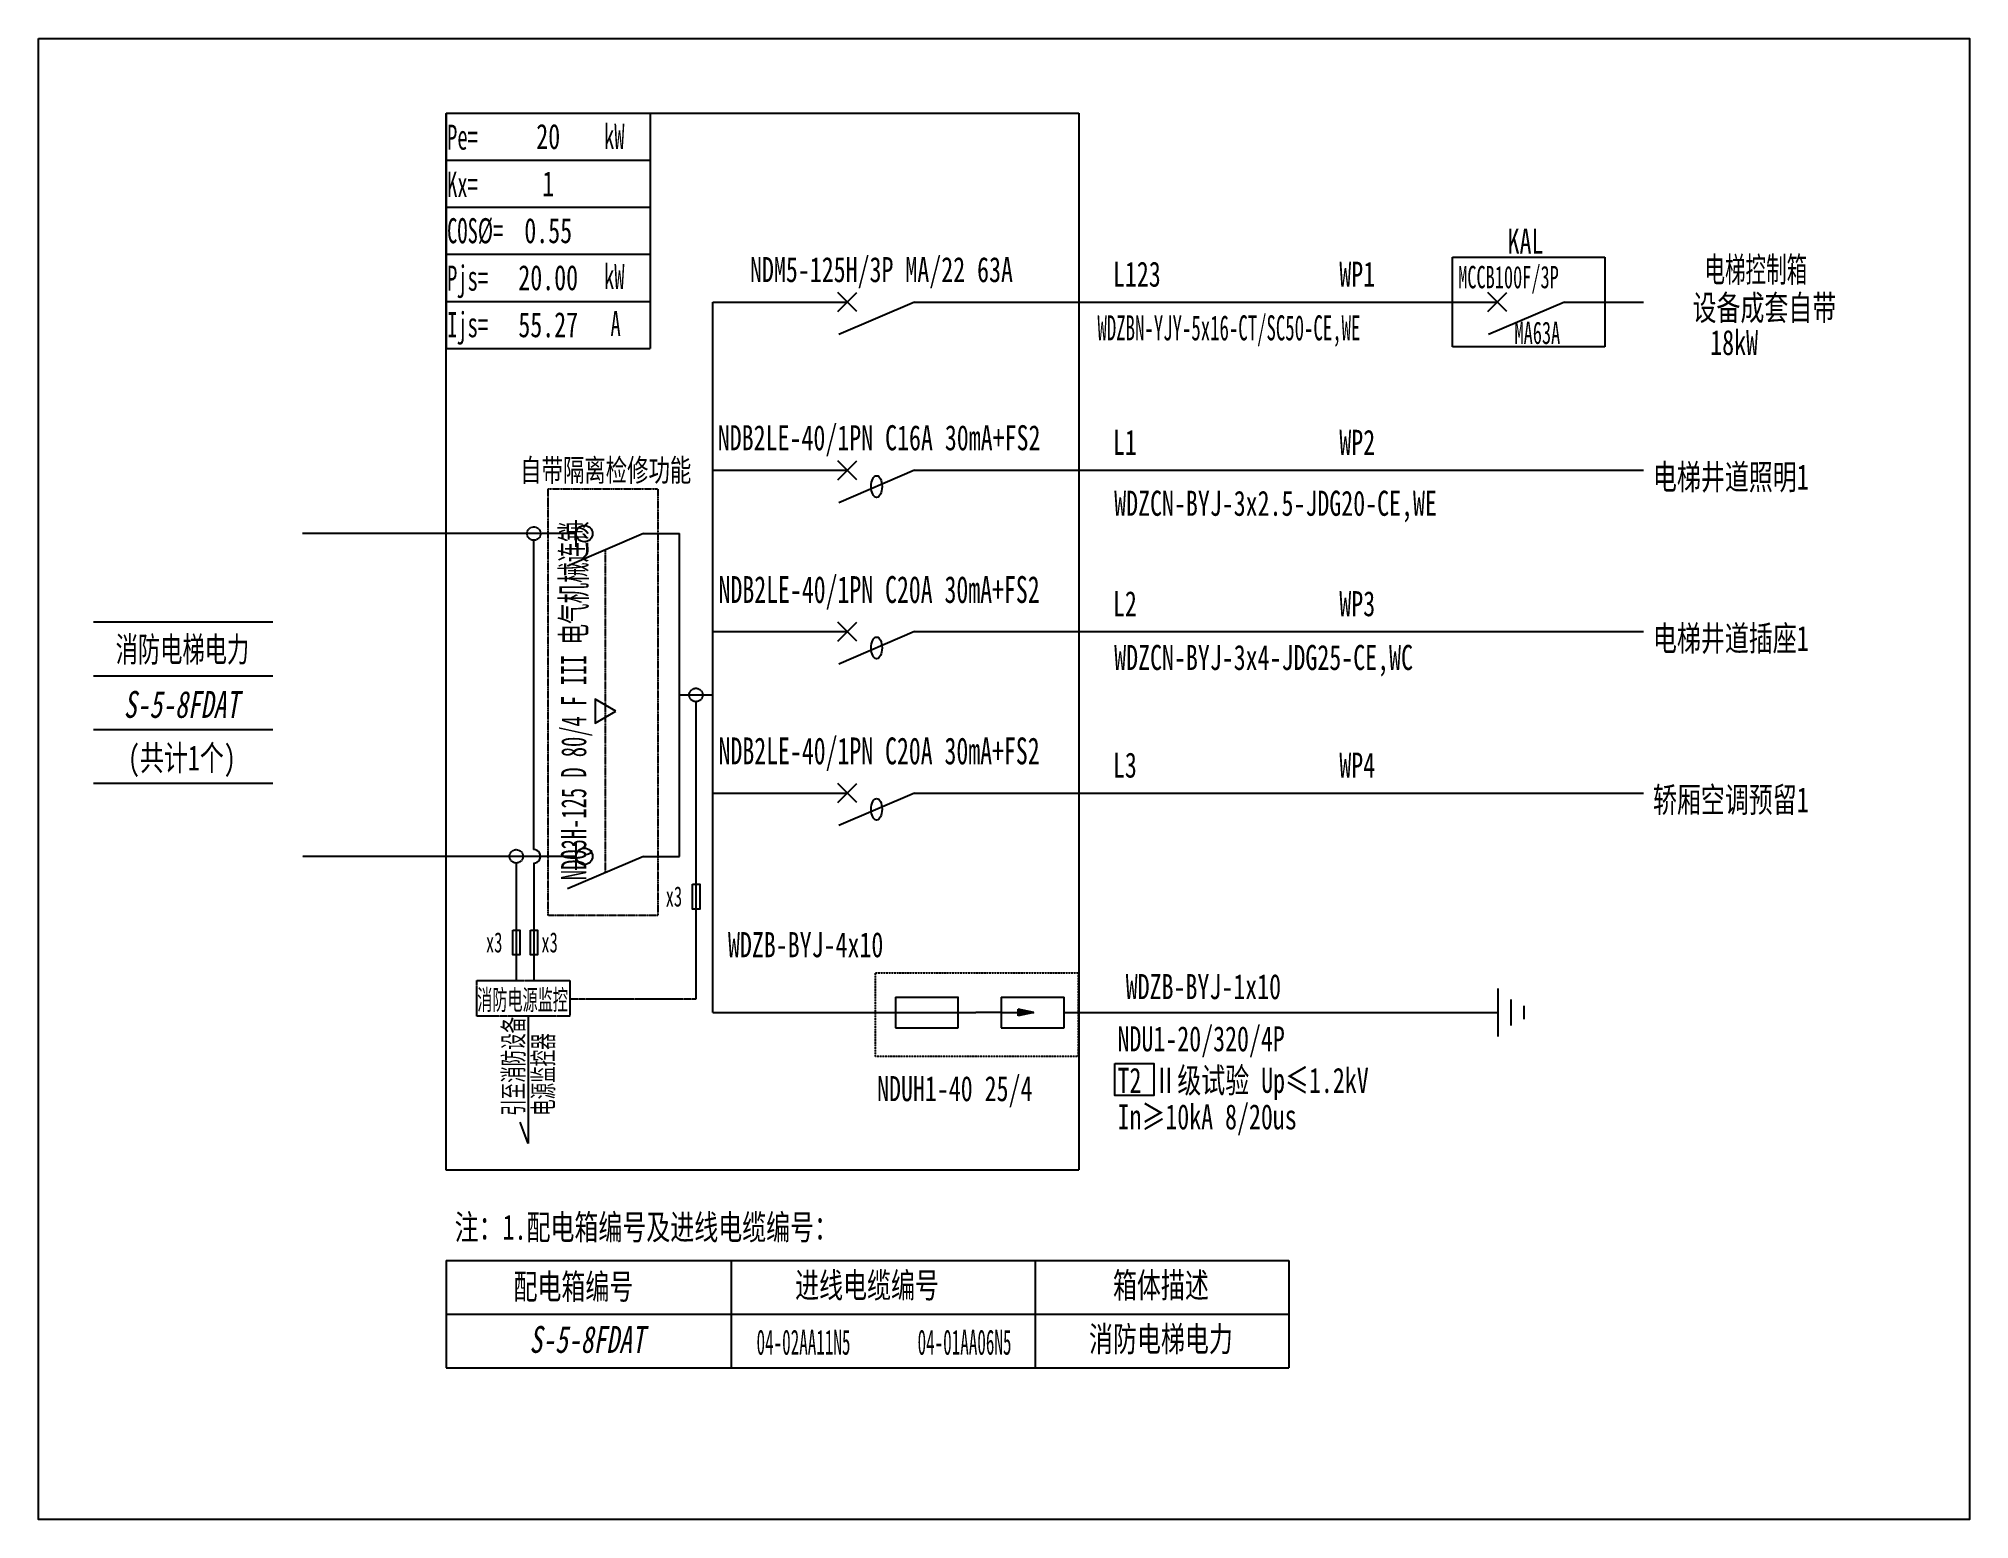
# Model space of a CAD drawing. Extents: x 382291 to 384737, y 288303 to 290178.
import ezdxf
from ezdxf.enums import TextEntityAlignment as Align

# ---------------------------------------------------------------- set-up
doc = ezdxf.new("R2010")
doc.units = 0
doc.header["$MEASUREMENT"] = 0
for name, pattern in [('_点划线L', [1.9, 1.5, -0.17, 0.06, -0.17]), ('DASH', [0.35, 0.25, -0.1]), ('DASHED', [0.75, 0.5, -0.25]), ('DASHED2', [0.375, 0.25, -0.125])]:
    doc.linetypes.add(name, pattern=pattern)
for name, color, linetype in [('D_E_Eqpm(强电设备)', 100, 'Continuous'), ('D_E_Eqpm（强电设备）', 100, 'Continuous'), ('D_E_Text(强电文字)', 51, 'Continuous'), ('D_E_Text（强电文字）', 51, 'Continuous'), ('D_E_Wire(强电线缆)', 10, 'Continuous'), ('D_E_WireEm（强电应急照明线缆）', 10, 'DASHED'), ('D_E_Wire（强电线缆）', 10, 'Continuous'), ('D_T_TableDim（表格尺寸）', 255, 'Continuous'), ('E_E_Text（强电文字）', 51, 'Continuous'), ('系统图', 220, 'Continuous')]:
    doc.layers.add(name, color=color, linetype=linetype)
doc.styles.add('$1$电气', font='', dxfattribs={"width": 0.7})
doc.styles.add('$1$电气箱', font='simhei.ttf', dxfattribs={"width": 0.8, "oblique": 10})
doc.styles.add('电气', font='', dxfattribs={"width": 0.7})
doc.styles.add('电气箱', font='simhei.ttf', dxfattribs={"width": 0.8, "oblique": 10})
doc.styles.get('$1$电气').set_extended_font_data('SimSun')
doc.styles.get('电气').set_extended_font_data('SimSun')

msp = doc.modelspace()

# ---------------------------------------------------------------- linework, layer by layer
at = {"linetype": 'DASHED'}
for p, q in [((382807.5, 288745.2, 0), (382807.5, 290084.1, 0)), ((382807.5, 290084.1, 0), (383608.9, 290084.1, 0)), ((383608.9, 290084.1, 0), (383608.9, 288745.2, 0)), ((383608.9, 288745.2, 0), (382807.5, 288745.2, 0))]:
    msp.add_line(p, q, dxfattribs=at)
at = {"linetype": 'DASHED2', "elevation": 0}
msp.add_lwpolyline([(383351.4, 288995.1), (383608, 288995.1), (383608, 288889.4), (383351.4, 288889.4)], close=True, dxfattribs=at)
at = {"layer": 'D_E_Eqpm(强电设备)'}
for p, q in [((383376.5, 288964.3, 0), (383456.3, 288964.3, 0)), ((383376.5, 288964.3, 0), (383376.5, 288925.7, 0)), ((383456.1, 288925.7, 0), (383456.1, 288964.3, 0)), ((383510.6, 288964.3, 0), (383590.4, 288964.3, 0)), ((383510.6, 288964.3, 0), (383510.6, 288925.7, 0)), ((383552, 288945, 0), (383531.9, 288949.1, 0)), ((383531.9, 288940.9, 0), (383531.9, 288949.1, 0)), ((383590.2, 288925.7, 0), (383590.2, 288964.3, 0)), ((383376.5, 288925.7, 0), (383456.1, 288925.7, 0)), ((383510.6, 288945, 0), (383478.3, 288945, 0)), ((383510.6, 288945, 0), (383552, 288945, 0)), ((383510.6, 288925.7, 0), (383590.2, 288925.7, 0)), ((383552, 288945, 0), (383531.9, 288940.9, 0))]:
    msp.add_line(p, q, dxfattribs=at)
msp.add_solid([(383531.9, 288940.9, 0), (383552, 288945, 0), (383531.9, 288949.1, 0)], dxfattribs=at)
at = {"layer": 'D_E_Eqpm（强电设备）'}
for p, q in [((384082.1, 289901.6, 0), (384275.2, 289901.6, 0)), ((384082.1, 289788.1, 0), (384082.1, 289901.6, 0)), ((384275.2, 289901.6, 0), (384275.2, 289788.1, 0)), ((383303.5, 289832.8, 0), (383327.6, 289856.9, 0)), ((383327.6, 289832.8, 0), (383303.5, 289856.9, 0)), ((384126.9, 289832.8, 0), (384151, 289856.9, 0)), ((384151, 289832.8, 0), (384126.9, 289856.9, 0)), ((383400.7, 289844.8, 0), (383304.6, 289803.6, 0)), ((384224.1, 289844.8, 0), (384127.9, 289803.6, 0)), ((384275.2, 289788.1, 0), (384082.1, 289788.1, 0)), ((383303.5, 289619.8, 0), (383327.6, 289643.8, 0)), ((383327.6, 289619.8, 0), (383303.5, 289643.8, 0)), ((383400.7, 289631.8, 0), (383304.6, 289590.6, 0)), ((382971.9, 289534.6, 0), (382971.9, 289568.6, 0)), ((383057.1, 289551.6, 0), (382961, 289510.4, 0)), ((383303.5, 289415.4, 0), (383327.6, 289439.4, 0)), ((383327.6, 289415.4, 0), (383303.5, 289439.4, 0)), ((383400.7, 289427.4, 0), (383304.6, 289386.2, 0)), ((383303.5, 289211, 0), (383327.6, 289235, 0)), ((383327.6, 289211, 0), (383303.5, 289235, 0)), ((383400.7, 289223, 0), (383304.6, 289181.8, 0)), ((383057.1, 289142.8, 0), (382961, 289101.6, 0)), ((382971.9, 289125.8, 0), (382971.9, 289159.8, 0))]:
    msp.add_line(p, q, dxfattribs=at)
at = {"layer": 'D_E_Eqpm（强电设备）', "linetype": 'DASH'}
msp.add_line((383009, 289122.2, 0), (383009, 289531, 0), dxfattribs=at)
at = {"layer": 'D_E_Eqpm（强电设备）', "elevation": 0}
msp.add_lwpolyline([(383022.2, 289326.6), (382995.9, 289341.8), (382995.9, 289311.4)], close=True, dxfattribs=at)
at = {"layer": 'D_E_Eqpm（强电设备）'}
for centre in [(382982.3, 289551.6, 0), (382982.3, 289142.8, 0)]:
    msp.add_circle(centre, 10.4, dxfattribs=at)
for centre in [(383352.6, 289611.2, 0), (383352.6, 289406.8, 0), (383352.6, 289202.4, 0)]:
    msp.add_ellipse(centre, major_axis=(0, 13.7), ratio=0.500475, dxfattribs=at)
at = {"layer": 'D_E_Text（强电文字）'}
for p, q in [((382807.5, 290084.1, 0), (382807.5, 289786.1, 0)), ((382807.5, 290084.1, 0), (383065.8, 290084.1, 0)), ((383065.8, 290084.1, 0), (383065.8, 289786.1, 0)), ((382807.5, 290024.5, 0), (383065.8, 290024.5, 0)), ((382807.5, 289964.9, 0), (383065.8, 289964.9, 0)), ((382807.5, 289905.3, 0), (383065.8, 289905.3, 0)), ((382807.5, 289845.7, 0), (383065.8, 289845.7, 0)), ((382807.5, 289786.1, 0), (383065.8, 289786.1, 0))]:
    msp.add_line(p, q, dxfattribs=at)
at = {"layer": 'D_E_Text（强电文字）', "elevation": 0}
msp.add_lwpolyline([(383654.3, 288880.5), (383703.7, 288880.5), (383703.7, 288839.8), (383654.3, 288839.8)], close=True, dxfattribs=at)
at = {"layer": 'D_E_Wire(强电线缆)'}
for p, q in [((383145.2, 289844.8, 0), (383315.5, 289844.8, 0)), ((383400.7, 289844.8, 0), (384138.9, 289844.8, 0)), ((384224.1, 289844.8, 0), (384324.1, 289844.8, 0)), ((383145.2, 289631.8, 0), (383315.5, 289631.8, 0)), ((383400.7, 289631.8, 0), (384324.1, 289631.8, 0)), ((383145.2, 289427.4, 0), (383315.5, 289427.4, 0)), ((383400.7, 289427.4, 0), (384324.1, 289427.4, 0)), ((383145.2, 289223, 0), (383315.5, 289223, 0)), ((383400.7, 289223, 0), (384324.1, 289223, 0))]:
    msp.add_line(p, q, dxfattribs=at)
at = {"layer": 'D_E_WireEm（强电应急照明线缆）'}
msp.add_line((382971.9, 289142.8, 0), (382625.3, 289142.8, 0), dxfattribs=at)
at = {"layer": 'D_E_Wire（强电线缆）'}
for p, q in [((383145.2, 288945, 0), (383145.2, 289844.8, 0)), ((382971.9, 289551.6, 0), (382625.3, 289551.6, 0)), ((382918.3, 289151.3, 0), (382918.3, 289543.1, 0)), ((383057.1, 289551.6, 0), (383103.1, 289551.6, 0)), ((383103.1, 289142.8, 0), (383103.1, 289551.6, 0)), ((383103.1, 289347.2, 0), (383144.3, 289347.2, 0)), ((383123.7, 289338.7, 0), (383123.7, 288962, 0)), ((383057.1, 289142.8, 0), (383103.1, 289142.8, 0)), ((382896.1, 289134.3, 0), (382896.1, 288985.6, 0)), ((382918.2, 289134.3, 0), (382918.2, 288985.6, 0)), ((384140, 288914.7, 0), (384140, 288975.4, 0)), ((384156.5, 288928.5, 0), (384156.5, 288961.6, 0)), ((384173.1, 288936.7, 0), (384173.1, 288953.3, 0)), ((382911.3, 288940.2, 0), (382911.3, 288779, 0)), ((383145.2, 288945, 0), (383478.3, 288945, 0)), ((383590.2, 288945, 0), (384140, 288945, 0)), ((382911.3, 288779, 0), (382901.2, 288806.2, 0))]:
    msp.add_line(p, q, dxfattribs=at)
at = {"layer": 'D_E_Wire（强电线缆）', "linetype": '_点划线L'}
msp.add_line((383123.7, 288962, 0), (382963.9, 288962, 0), dxfattribs=at)
at = {"layer": 'D_E_Wire（强电线缆）', "linetype": 'DASH', "elevation": 0}
msp.add_lwpolyline([(382936.7, 289608.4), (383075.3, 289608.4), (383075.3, 289067.9), (382936.7, 289067.9)], close=True, dxfattribs=at)
at = {"layer": 'D_E_Wire（强电线缆）', "elevation": 0}
for points in [[(383119.5, 289107.4), (383128.5, 289107.4), (383128.5, 289076), (383119.5, 289076)], [(382891.9, 289049.3), (382900.8, 289049.3), (382900.8, 289017.9), (382891.9, 289017.9)], [(382914, 289049.3), (382923, 289049.3), (382923, 289017.9), (382914, 289017.9)]]:
    msp.add_lwpolyline(points, close=True, dxfattribs=at)
at = {"layer": 'D_E_Wire（强电线缆）', "linetype": '_点划线L', "elevation": 0}
msp.add_lwpolyline([(382846.2, 288985.6), (382963.9, 288985.6), (382963.9, 288940.2), (382846.2, 288940.2)], close=True, dxfattribs=at)
at = {"layer": 'D_E_Wire（强电线缆）', "linetype": '_点划线L'}
for centre in [(382918.3, 289551.6, 0), (383123.7, 289347.2, 0), (382896.1, 289142.8, 0)]:
    msp.add_circle(centre, 8.52, dxfattribs=at)
at = {"layer": 'D_E_Wire（强电线缆）'}
msp.add_arc((382918.3, 289142.8, 0), 8.52, 269.5766, 90, dxfattribs=at)
at = {"layer": 'D_T_TableDim（表格尺寸）', "color": 255}
for p, q in [((382360.6, 289439.7, 0), (382587.7, 289439.7, 0)), ((382360.6, 289371.6, 0), (382587.7, 289371.6, 0)), ((382360.6, 289303.5, 0), (382587.7, 289303.5, 0)), ((382360.6, 289303.5, 0), (382587.7, 289303.5, 0)), ((382360.6, 289303.5, 0), (382587.7, 289303.5, 0)), ((382360.6, 289303.5, 0), (382587.7, 289303.5, 0)), ((382360.6, 289303.5, 0), (382587.7, 289303.5, 0)), ((382360.6, 289235.3, 0), (382587.7, 289235.3, 0))]:
    msp.add_line(p, q, dxfattribs=at)
at = {"layer": 'D_T_TableDim（表格尺寸）', "ltscale": 3.5}
for p, q in [((382807.5, 288631.1, 0), (383874.7, 288631.1, 0)), ((382807.5, 288631.1, 0), (382807.5, 288494.8, 0)), ((383168.3, 288631.1, 0), (383168.3, 288494.8, 0)), ((383553.6, 288631.1, 0), (383553.6, 288494.8, 0)), ((383874.7, 288631.1, 0), (383874.7, 288494.8, 0)), ((382807.5, 288563, 0), (383874.7, 288563, 0)), ((382807.5, 288563, 0), (383874.7, 288563, 0)), ((383168.3, 288563, 0), (383168.3, 288494.8, 0)), ((383553.6, 288563, 0), (383553.6, 288494.8, 0)), ((382807.5, 288494.8, 0), (383874.7, 288494.8, 0))]:
    msp.add_line(p, q, dxfattribs=at)
at = {"layer": '系统图', "ltscale": 9973.992009}
msp.add_lwpolyline([(382291, 290178.5), (384737, 290178.5), (384737, 288303), (382291, 288303)], close=True, dxfattribs=at)

# ---------------------------------------------------------------- texts
at = {"layer": 'D_E_Text(强电文字)', "style": '电气', "width": 0.7}
for s, p in [('WDZB-BYJ-4x10', (383164.3, 289015, 0)), ('WDZB-BYJ-1x10', (383668.2, 288961.9, 0)), ('T2 Ⅱ级试验 Up≤1.2kV ', (383657.8, 288843.2, 0)), ('In≥10kA 8/20us', (383657.8, 288797, 0))]:
    msp.add_text(s, height=31.795, dxfattribs=at).set_placement(p)
at = {"layer": 'D_E_Text(强电文字)', "color": 51, "true_color": 0xffff7f, "style": '电气', "width": 0.7}
msp.add_text('NDU1-20/320/4P', height=31.795, dxfattribs=at).set_placement((383657.8, 288895.8, 0))
at = {"layer": 'D_E_Text（强电文字）', "linetype": 'Continuous', "style": '电气', "width": 0.6}
for s, p in [('kW', (383007.3, 290038.9, 0)), ('Pe=', (382808.5, 290037.8, 0)), ('Kx=', (382808.5, 289978, 0)), ('COS%%C=', (382808.5, 289919.3, 0)), ('Pjs=', (382808.5, 289859.3, 0)), ('kW', (383007.3, 289861.3, 0)), ('Ijs=', (382808.5, 289800.3, 0)), ('A', (383015.5, 289801.7, 0))]:
    msp.add_text(s, height=31.8, dxfattribs=at).set_placement(p)
at = {"layer": 'D_E_Text（强电文字）', "style": '电气'}
for s, height, width, p in [('KAL', 31.8, 0.7, (384152, 289906, 0)), ('电梯控制箱', 31.8, 0.6, (384401.4, 289870.1, 0)), ('L123', 31.8, 0.7, (383652, 289864.3, 0)), ('WP1', 31.8, 0.7, (383938.8, 289864.3, 0)), ('MCCB100F/3P', 28.389, 0.6, (384089.4, 289862.3, 0)), ('设备成套自带', 31.8, 0.7, (384386.2, 289821.7, 0)), ('WDZBN-YJY-5x16-CT/SC50-CE,WE', 31.795, 0.55, (383632.4, 289796.3, 0)), ('18kW', 31.8, 0.7, (384408.7, 289777.7, 0)), ('L1', 31.8, 0.7, (383652, 289651.3, 0)), ('WP2', 31.8, 0.7, (383938.8, 289651.3, 0)), ('自带隔离检修功能', 28.39, 0.7, (382901, 289617.7, 0)), ('电梯井道照明1', 31.8, 0.7, (384336.1, 289607.4, 0)), ('WDZCN-BYJ-3x2.5-JDG20-CE,WE', 31.795, 0.7, (383653.6, 289574.1, 0)), ('L2', 31.8, 0.7, (383652, 289446.9, 0)), ('WP3', 31.8, 0.7, (383938.8, 289446.9, 0)), ('电梯井道插座1', 31.8, 0.7, (384336.1, 289403, 0)), ('WDZCN-BYJ-3x4-JDG25-CE,WC', 31.795, 0.7, (383653.6, 289378.8, 0)), ('L3', 31.8, 0.7, (383652, 289242.5, 0)), ('WP4', 31.8, 0.7, (383938.8, 289242.5, 0)), ('轿厢空调预留1', 31.8, 0.7, (384336.1, 289198.6, 0)), ('x3', 25.55, 0.6, (383085.4, 289079.2, 0)), ('x3', 25.55, 0.6, (382857.7, 289021.1, 0)), ('x3', 25.55, 0.6, (382927.9, 289021.1, 0)), ('消防电源监控', 25.55, 0.55, (382846.6, 288948.3, 0)), ('注：1.配电箱编号及进线电缆编号：', 31.795, 0.7, (382818.1, 288657.2, 0))]:
    msp.add_text(s, height=height, dxfattribs=dict(at, width=width)).set_placement(p)
at = {"layer": 'D_E_Text（强电文字）'}
for s, height, style, width, p in [('NDM5-125H/3P MA/22 63A', 31.795, '电气', 0.7, (383358.8, 289883.4, 0)), ('MA63A', 28.39, '电气', 0.6, (384189.7, 289805.7, 0)), ('NDB2LE-40/1PN C16A 30mA+FS2', 31.795, '电气', 0.7, (383355.8, 289670.4, 0)), ('消防电梯电力', 31.8, '$1$电气', 0.65, (382473.2, 289405.5, 0)), ('配电箱编号', 31.8, '电气', 0.7, (382968.5, 288598.5, 0)), ('进线电缆编号', 31.8, '电气', 0.7, (383340.5, 288600.2, 0)), ('箱体描述', 31.8, '电气', 0.7, (383712.8, 288600.2, 0)), ('04-02AA11N5', 31.795, '电气', 0.5, (383260, 288527.2, 0)), ('04-01AA06N5', 31.795, '电气', 0.5, (383464, 288527.2, 0)), ('消防电梯电力', 31.8, '电气', 0.7, (383712.8, 288532, 0))]:
    msp.add_text(s, height=height, dxfattribs=dict(at, style=style, width=width)).set_placement(p, align=Align.MIDDLE)
at = {"layer": 'D_E_Text（强电文字）', "style": '电气', "width": 0.6}
msp.add_text('NDQ3H-125 D 80/4 F III 电气机械连锁', height=31.795, rotation=90, dxfattribs=at).set_placement((382970.4, 289339.9, 0), align=Align.MIDDLE)
at = {"layer": 'D_E_Text（强电文字）', "oblique": 10, "width": 0.7}
for style, p in [('$1$电气箱', (382471.9, 289335.2, 0)), ('电气箱', (382985.8, 288530.9, 0))]:
    msp.add_text('S-5-8FDAT', height=34.07, dxfattribs=dict(at, style=style)).set_placement(p, align=Align.MIDDLE)
at = {"layer": 'D_E_Text（强电文字）', "style": '$1$电气', "width": 0.7}
msp.add_text('(共计1个)', height=31.8, dxfattribs=at).set_placement((382472.5, 289251.6, 0), align=Align.CENTER)
at = {"layer": 'D_E_Text（强电文字）', "style": '电气', "width": 0.6}
for s, p in [('引至消防设备', (382905.2, 288814.1, 0)), ('电源监控器', (382943, 288814.1, 0))]:
    msp.add_text(s, height=25.55, rotation=90, dxfattribs=at).set_placement(p)
at = {"layer": 'D_E_Text（强电文字）', "color": 51, "true_color": 0xffff7f, "style": '电气', "width": 0.7}
msp.add_text('NDUH1-40 25/4', height=31.795, dxfattribs=at).set_placement((383353.2, 288832.7, 0))
at = {"layer": 'D_E_Text（强电文字）', "width": 258.312, "attachment_point": 5, "style": '电气'}
for s, insert, char_height in [('20', (382936.6, 290054.3, 0), 31.8), ('1', (382936.6, 289994.7, 0), 31.8), ('0.55', (382936.6, 289935.1, 0), 31.8), ('{\\C200;20.00}', (382936.6, 289875.5, 0), 31.795), ('{\\C200;55.27}', (382936.6, 289815.9, 0), 31.795)]:
    msp.add_mtext(s, dxfattribs=dict(at, insert=insert, char_height=char_height))
at = {"layer": 'E_E_Text（强电文字）', "linetype": 'Continuous', "style": '电气', "width": 0.65}
for p in [(383355.8, 289463.7, 0), (383355.8, 289259.3, 0)]:
    msp.add_text('NDB2LE-40/1PN C20A 30mA+FS2', height=34.066, dxfattribs=at).set_placement(p, align=Align.CENTER)

doc.saveas('drawing.dxf')
